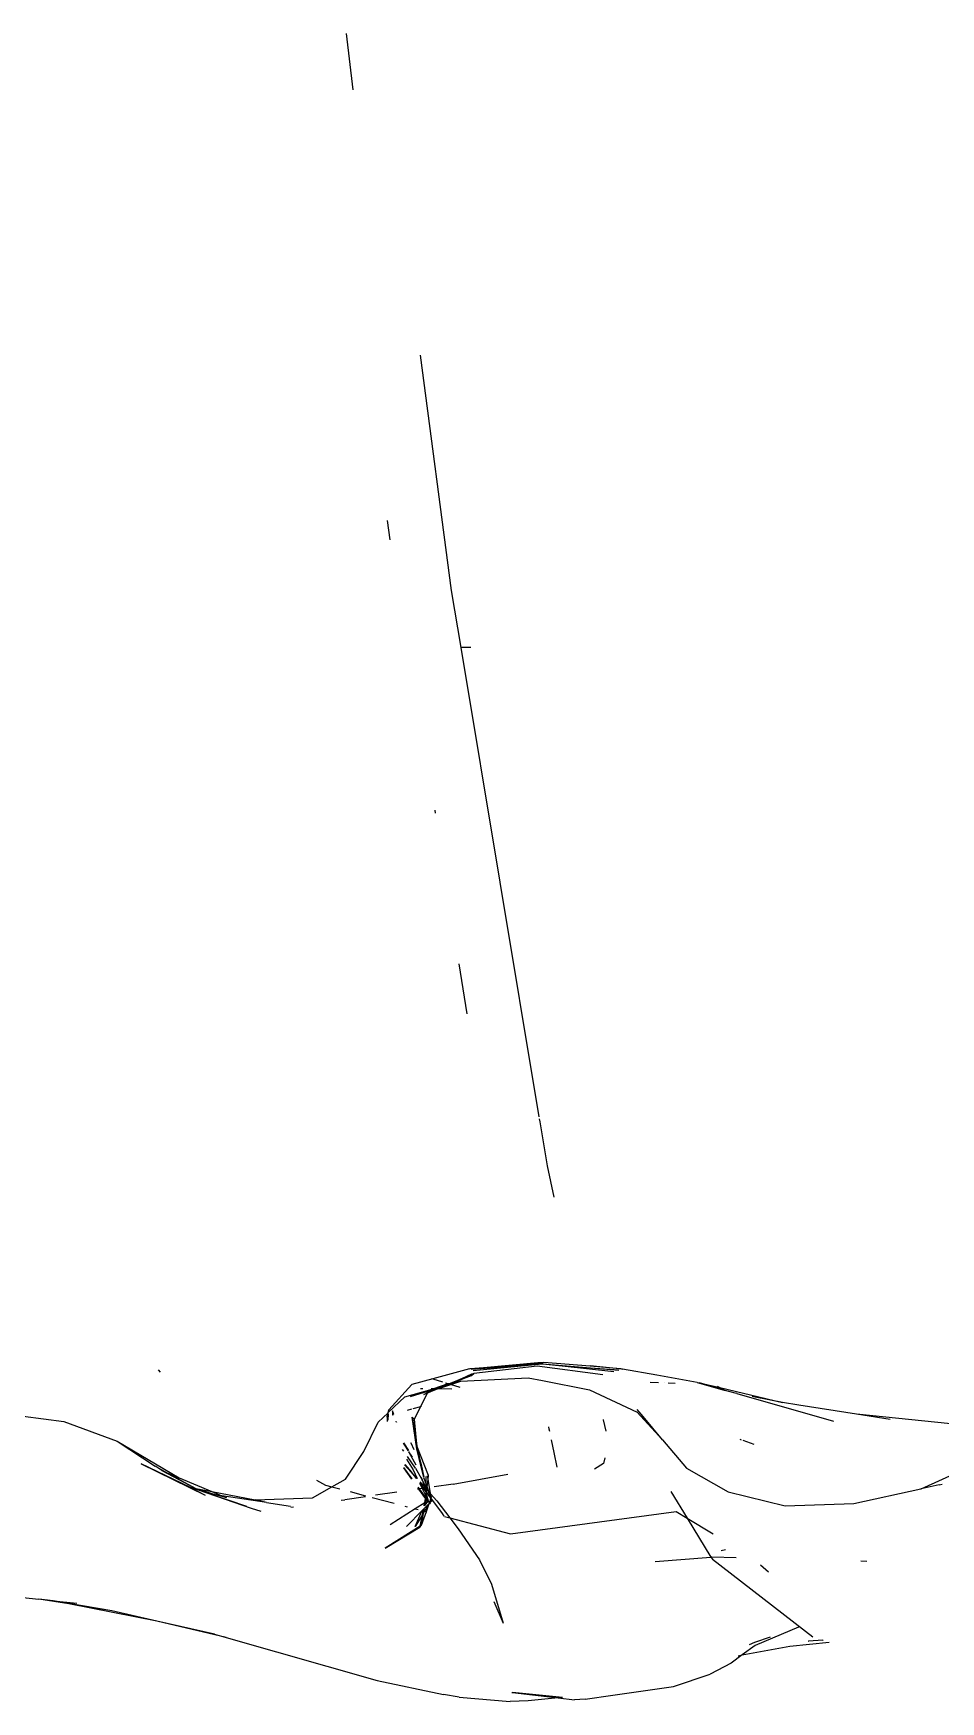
# Model space of a CAD drawing. Header units: millimetres. Extents: x -41292 to 298682, y -22072 to 33155.
# Drawn here: x 35791.7 to 35945.2, y -11866.6 to -11584.6 of the extents above; entities that cross this region are included whole.
import ezdxf

# ---------------------------------------------------------------- set-up
doc = ezdxf.new("R2010")
doc.units = ezdxf.units.MM

# ---------------------------------------------------------------- blocks, each defined once
blk = doc.blocks.new('rmfnasesx')
for p, q in [((63307.87, 3927.82), (63309.03, 3918.28)), ((63325.72, 3833.66), (63320.47, 3873.4)), ((63315.32, 3842.23), (63314.9, 3845.49)), ((63327.32, 3824.03), (63325.72, 3833.66)), ((63328.96, 3824.03), (63327.32, 3824.03)), ((63340.54, 3744.66), (63327.32, 3824.03)), ((63323.03, 3796.01), (63322.95, 3796.53)), ((63328.36, 3762.07), (63327.03, 3770.55)), ((63340.68, 3743.83), (63340.59, 3744.36)), ((63341.92, 3736.39), (63340.68, 3743.83)), ((63343.09, 3731.12), (63341.92, 3736.39)), ((63340.4, 3702.86), (63329.06, 3701.96)), ((63331.13, 3702.31), (63340.33, 3703.13)), ((63331.13, 3702.31), (63340.35, 3703.03)), ((63336.9, 3702.52), (63340.4, 3702.86)), ((63340.33, 3703.13), (63341.33, 3703.22)), ((63340.35, 3703.03), (63341.19, 3703.1)), ((63340.4, 3702.86), (63340.98, 3702.92)), ((63340.98, 3702.92), (63341.06, 3702.91)), ((63341.1, 3702.93), (63341.06, 3702.91)), ((63341.1, 3702.93), (63349.23, 3702.25)), ((63341.1, 3702.93), (63344.4, 3702.56)), ((63341.33, 3703.22), (63349.16, 3702.56)), ((63276.08, 3701.89), (63276.42, 3701.53)), ((63322.54, 3700.4), (63318.98, 3699.42)), ((63322.33, 3700.46), (63322.54, 3700.4)), ((63328.73, 3702.1), (63322.54, 3700.4)), ((63322.54, 3700.4), (63324.2, 3699.88)), ((63323.56, 3698.74), (63327.26, 3699.98)), ((63325.34, 3699.54), (63329.1, 3700.93)), ((63326.44, 3700.02), (63325.34, 3699.54)), ((63329.1, 3700.93), (63325.48, 3699.49)), ((63325.48, 3699.49), (63327.26, 3699.98)), ((63326.72, 3700.12), (63326.44, 3700.02)), ((63329.47, 3701.27), (63326.72, 3700.12)), ((63326.72, 3700.12), (63329.17, 3701.24)), ((63327.26, 3699.98), (63338.69, 3700.55)), ((63328.73, 3702.1), (63328.77, 3702.1)), ((63328.77, 3702.1), (63328.9, 3702.13)), ((63328.9, 3702.13), (63331.13, 3702.31)), ((63336.9, 3702.52), (63329.06, 3701.96)), ((63329.1, 3700.93), (63329.47, 3701.27)), ((63329.17, 3701.24), (63329.47, 3701.27)), ((63329.37, 3701.79), (63336.9, 3702.52)), ((63340.17, 3702.52), (63329.47, 3701.27)), ((63338.69, 3700.55), (63341.09, 3700.08)), ((63351.32, 3701.05), (63340.17, 3702.52)), ((63341.09, 3700.08), (63349.07, 3698.53)), ((63349.24, 3702.2), (63344.4, 3702.56)), ((63344.4, 3702.56), (63353.15, 3701.64)), ((63349.16, 3702.56), (63354.3, 3702.12)), ((63354.61, 3702.04), (63349.16, 3702.56)), ((63349.23, 3702.25), (63353.99, 3701.85)), ((63353.99, 3701.85), (63349.24, 3702.2)), ((63354.3, 3702.12), (63354.61, 3702.04)), ((63360.44, 3701.01), (63354.61, 3702.04)), ((63359.3, 3699.81), (63360.73, 3699.75)), ((63367.28, 3699.77), (63360.44, 3701.01)), ((63315.08, 3694.75), (63317.8, 3697.33)), ((63315.1, 3695.17), (63318.98, 3699.42)), ((63317.8, 3697.33), (63322.04, 3698.52)), ((63318.77, 3697.4), (63323.17, 3698.74)), ((63318.77, 3697.4), (63322.04, 3698.52)), ((63321.6, 3697.96), (63320.45, 3695.68)), ((63320.47, 3698.76), (63320.85, 3698.76)), ((63321.02, 3697.73), (63321.64, 3698.05)), ((63321.6, 3697.96), (63321.02, 3697.73)), ((63323.56, 3698.74), (63321.6, 3697.96)), ((63321.6, 3697.96), (63323.28, 3698.74)), ((63321.64, 3698.05), (63321.6, 3697.96)), ((63323.17, 3698.74), (63321.64, 3698.05)), ((63322.04, 3698.52), (63322.7, 3698.74)), ((63322.28, 3698.75), (63322.7, 3698.74)), ((63322.7, 3698.74), (63325.17, 3699.59)), ((63322.7, 3698.74), (63322.84, 3698.74)), ((63322.84, 3698.74), (63324.4, 3699.18)), ((63322.84, 3698.74), (63323.17, 3698.74)), ((63323.17, 3698.74), (63323.28, 3698.74)), ((63323.43, 3698.74), (63323.28, 3698.74)), ((63323.78, 3698.92), (63323.43, 3698.74)), ((63323.43, 3698.74), (63323.56, 3698.74)), ((63323.56, 3698.74), (63325.38, 3699.46)), ((63323.56, 3698.74), (63325.78, 3698.72)), ((63324.13, 3699.03), (63323.78, 3698.92)), ((63324.4, 3699.18), (63324.13, 3699.03)), ((63324.66, 3699.25), (63324.4, 3699.18)), ((63325.23, 3699.57), (63324.66, 3699.25)), ((63324.66, 3699.25), (63325.38, 3699.46)), ((63324.71, 3699.73), (63325.17, 3699.59)), ((63325.17, 3699.59), (63325.23, 3699.57)), ((63325.23, 3699.57), (63325.34, 3699.54)), ((63325.34, 3699.54), (63325.48, 3699.49)), ((63325.48, 3699.49), (63325.38, 3699.46)), ((63325.48, 3699.49), (63327.11, 3698.99)), ((63349.07, 3698.53), (63357.09, 3694.76)), ((63361.78, 3699.71), (63361.81, 3699.71)), ((63362.36, 3699.69), (63363.54, 3699.64)), ((63367.28, 3699.77), (63367.64, 3699.73)), ((63367.28, 3699.77), (63371.98, 3698.44)), ((63371.77, 3698.55), (63367.64, 3699.73)), ((63367.64, 3699.73), (63371.07, 3698.91)), ((63370.61, 3699.16), (63371.07, 3698.91)), ((63371.07, 3698.91), (63371.34, 3698.77)), ((63371.07, 3698.91), (63381.69, 3696.39)), ((63371.77, 3698.55), (63371.98, 3698.44)), ((63373.67, 3697.96), (63371.98, 3698.44)), ((63373.95, 3697.92), (63373.67, 3697.96)), ((63373.95, 3697.92), (63390.31, 3693.24)), ((63377.06, 3697.3), (63376.55, 3697.43)), ((63381.69, 3696.39), (63377.06, 3697.3)), ((63249.84, 3694.54), (63260.16, 3693.16)), ((63313.3, 3693.06), (63314.99, 3694.66)), ((63314.82, 3693.92), (63314.91, 3694.35)), ((63314.99, 3694.66), (63315.1, 3695.17)), ((63314.99, 3694.66), (63315.08, 3694.75)), ((63315.01, 3693.39), (63315.06, 3694.46)), ((63315.08, 3694.75), (63315.1, 3695.17)), ((63315.93, 3694.37), (63315.73, 3694.99)), ((63315.73, 3694.99), (63315.75, 3694.29)), ((63315.89, 3694.33), (63315.75, 3694.29)), ((63315.75, 3694.29), (63315.79, 3694.22)), ((63318.97, 3695.24), (63318.22, 3695.02)), ((63320.45, 3695.68), (63319.17, 3695.3)), ((63320.45, 3695.68), (63319.37, 3693.55)), ((63320.55, 3695.71), (63320.45, 3695.68)), ((63358.12, 3694), (63357.09, 3695.21)), ((63357.09, 3694.76), (63361.41, 3690.08)), ((63384.42, 3695.93), (63381.69, 3696.39)), ((63394.18, 3694.4), (63384.42, 3695.93)), ((63399.91, 3693.5), (63394.18, 3694.4)), ((63418.63, 3691.94), (63394.18, 3694.4)), ((63260.16, 3693.16), (63269.17, 3689.84)), ((63310.91, 3688.12), (63313.3, 3693.06)), ((63314.82, 3693.92), (63314.82, 3693.19)), ((63314.82, 3693.92), (63314.84, 3693.21)), ((63316.33, 3693.08), (63316.3, 3693.16)), ((63316.34, 3693.2), (63316.38, 3693.08)), ((63319.85, 3688.54), (63319.04, 3693.91)), ((63319.04, 3693.91), (63319.37, 3693.55)), ((63319.04, 3693.91), (63319.72, 3689.96)), ((63319.37, 3693.55), (63319.72, 3689.96)), ((63342.25, 3691.88), (63342.18, 3692.25)), ((63342.34, 3691.46), (63342.25, 3691.88)), ((63351.43, 3693.45), (63351.41, 3693.54)), ((63351.85, 3691.54), (63351.43, 3693.45)), ((63361.41, 3690.08), (63358.12, 3694)), ((63269.17, 3689.84), (63279.68, 3683.66)), ((63269.17, 3689.84), (63275.61, 3685.63)), ((63318.02, 3688.82), (63317.59, 3689.49)), ((63317.6, 3689.57), (63318.43, 3688.25)), ((63317.6, 3689.57), (63318.02, 3688.82)), ((63318.38, 3688.25), (63318.02, 3688.82)), ((63318.02, 3688.82), (63318.34, 3688.24)), ((63319.42, 3688.45), (63318.81, 3689.57)), ((63318.81, 3689.57), (63319.35, 3688.43)), ((63319.72, 3689.96), (63319.86, 3689.09)), ((63319.72, 3689.96), (63319.85, 3688.54)), ((63319.86, 3689.09), (63319.85, 3688.54)), ((63320.24, 3686.95), (63319.85, 3688.54)), ((63321.82, 3684.05), (63319.86, 3689.09)), ((63319.86, 3689.09), (63320.38, 3686.69)), ((63343.09, 3687.92), (63342.63, 3690.1)), ((63361.41, 3690.08), (63365.43, 3685.31)), ((63374.76, 3690.04), (63374.5, 3690.13)), ((63376.9, 3689.27), (63375.03, 3689.94)), ((63281.47, 3682.06), (63273.2, 3686.02)), ((63273.2, 3686.02), (63284.06, 3680.72)), ((63307.77, 3683.43), (63310.91, 3688.12)), ((63317.63, 3688.18), (63317.44, 3688.46)), ((63319.43, 3684), (63317.77, 3685.85)), ((63317.79, 3685.9), (63318.97, 3684.61)), ((63318.1, 3686.82), (63319.24, 3684.98)), ((63319.64, 3685.27), (63318.25, 3687.28)), ((63318.48, 3687.98), (63319.66, 3685.87)), ((63318.52, 3688.1), (63318.51, 3688.05)), ((63319, 3687.32), (63318.51, 3688.05)), ((63319.09, 3687.13), (63319, 3687.32)), ((63320.38, 3686.69), (63320.24, 3686.95)), ((63320.43, 3686.17), (63320.24, 3686.95)), ((63320.38, 3686.69), (63320.55, 3685.92)), ((63320.43, 3686.17), (63320.55, 3685.92)), ((63321.01, 3683.76), (63320.43, 3686.17)), ((63320.55, 3685.92), (63321.01, 3683.76)), ((63343.6, 3685.47), (63343.09, 3687.92)), ((63351.4, 3686.1), (63349.89, 3685.1)), ((63351.65, 3687.01), (63351.4, 3686.1)), ((63275.7, 3685.58), (63275.61, 3685.63)), ((63276.73, 3684.9), (63275.7, 3685.58)), ((63275.7, 3685.58), (63277.53, 3684.57)), ((63276.73, 3684.9), (63282.45, 3681.86)), ((63276.73, 3684.9), (63277.53, 3684.57)), ((63277.53, 3684.57), (63282.45, 3681.86)), ((63277.53, 3684.57), (63279.68, 3683.66)), ((63279.68, 3683.66), (63285.16, 3681.33)), ((63302.88, 3683.27), (63304.38, 3682.42)), ((63305.49, 3682.13), (63307.77, 3683.43)), ((63317.59, 3685.32), (63318.94, 3683.45)), ((63319.05, 3683.46), (63317.62, 3685.39)), ((63319.92, 3683.53), (63318.97, 3684.61)), ((63319.43, 3684), (63318.97, 3684.61)), ((63319.24, 3684.98), (63319.92, 3683.53)), ((63319.79, 3683.52), (63319.43, 3684)), ((63319.85, 3683.52), (63319.43, 3684)), ((63319.64, 3685.27), (63320.55, 3683.58)), ((63321.05, 3682.24), (63320.4, 3682.91)), ((63321.05, 3682.24), (63320.42, 3682.96)), ((63320.6, 3683.77), (63320.79, 3683.13)), ((63320.62, 3683.44), (63320.79, 3683.13)), ((63320.79, 3683.13), (63321.05, 3682.24)), ((63320.79, 3683.13), (63321.34, 3682.09)), ((63320.95, 3683.72), (63321.34, 3682.7)), ((63321.34, 3683.87), (63321.34, 3682.7)), ((63321.59, 3682.05), (63321.75, 3683.42)), ((63321.75, 3683.42), (63321.65, 3683.99)), ((63321.75, 3683.42), (63321.82, 3684.05)), ((63322.15, 3680.98), (63321.75, 3683.42)), ((63325.98, 3682.6), (63335.25, 3684.25)), ((63365.43, 3685.31), (63372.52, 3681.27)), ((63405.16, 3681.81), (63412.99, 3685.33)), ((63291.86, 3678.45), (63281.47, 3682.06)), ((63291.1, 3678.78), (63281.47, 3682.06)), ((63281.47, 3682.06), (63284.06, 3680.72)), ((63282.45, 3681.86), (63285.9, 3680.76)), ((63282.45, 3681.86), (63285.16, 3681.33)), ((63285.16, 3681.33), (63285.19, 3681.32)), ((63285.19, 3681.32), (63286.84, 3680.62)), ((63285.19, 3681.32), (63292.53, 3679.91)), ((63287.71, 3680.25), (63285.9, 3680.76)), ((63286.84, 3680.62), (63285.9, 3680.76)), ((63294.4, 3679.51), (63286.84, 3680.62)), ((63292.53, 3679.91), (63302.21, 3680.26)), ((63302.21, 3680.26), (63305.49, 3682.13)), ((63304.38, 3682.42), (63305.49, 3682.13)), ((63305.49, 3682.13), (63306.83, 3681.77)), ((63311.17, 3680.46), (63307.67, 3679.96)), ((63308.57, 3681.32), (63311.19, 3680.63)), ((63312.27, 3680.34), (63316.02, 3679.35)), ((63316.45, 3681.22), (63312.85, 3680.7)), ((63320.15, 3681.76), (63319.93, 3681.73)), ((63320.01, 3681.94), (63320.15, 3681.76)), ((63320.29, 3681.78), (63320.07, 3682.08)), ((63320.29, 3681.78), (63320.15, 3681.76)), ((63320.15, 3681.76), (63321.32, 3680.12)), ((63320.75, 3681.84), (63320.29, 3681.78)), ((63321.34, 3680.35), (63320.29, 3681.78)), ((63320.33, 3682.72), (63320.75, 3681.84)), ((63321, 3681.88), (63320.35, 3682.76)), ((63321, 3681.88), (63320.75, 3681.84)), ((63320.75, 3681.84), (63321.34, 3680.62)), ((63321.26, 3681.53), (63321, 3681.88)), ((63321.05, 3682.24), (63321.07, 3682.16)), ((63321.07, 3682.16), (63321.26, 3681.53)), ((63321.34, 3681.91), (63321.07, 3682.16)), ((63321.19, 3679.49), (63321.32, 3680.12)), ((63321.26, 3681.53), (63321.34, 3681.25)), ((63321.34, 3681.42), (63321.26, 3681.53)), ((63321.34, 3680.35), (63321.32, 3680.12)), ((63321.32, 3680.12), (63321.36, 3680.07)), ((63321.34, 3682.7), (63321.59, 3682.05)), ((63321.34, 3682.7), (63321.34, 3682.09)), ((63321.34, 3682.09), (63321.55, 3681.7)), ((63321.34, 3682.09), (63321.34, 3681.91)), ((63321.34, 3681.86), (63321.34, 3681.91)), ((63321.55, 3681.67), (63321.34, 3681.86)), ((63321.34, 3681.86), (63321.34, 3681.42)), ((63321.49, 3681.22), (63321.34, 3681.42)), ((63321.34, 3681.42), (63321.34, 3681.25)), ((63321.34, 3681.25), (63321.45, 3680.87)), ((63321.34, 3681.25), (63321.34, 3680.62)), ((63321.34, 3680.62), (63321.41, 3680.48)), ((63321.34, 3680.62), (63321.34, 3680.35)), ((63321.39, 3680.29), (63321.34, 3680.35)), ((63321.36, 3680.07), (63321.42, 3680.25)), ((63321.4, 3680.04), (63321.36, 3680.07)), ((63321.39, 3680.29), (63321.44, 3680.43)), ((63321.42, 3680.25), (63321.39, 3680.29)), ((63321.41, 3680.48), (63321.48, 3680.79)), ((63321.41, 3680.48), (63321.44, 3680.43)), ((63321.62, 3680.05), (63321.42, 3680.25)), ((63321.44, 3680.43), (63321.62, 3680.05)), ((63321.45, 3680.87), (63321.52, 3681.19)), ((63321.45, 3680.87), (63321.48, 3680.79)), ((63321.48, 3680.79), (63321.78, 3679.75)), ((63321.49, 3681.22), (63321.54, 3681.64)), ((63321.52, 3681.19), (63321.49, 3681.22)), ((63322.23, 3680.22), (63321.52, 3681.19)), ((63321.54, 3681.64), (63321.55, 3681.67)), ((63321.6, 3681.61), (63321.54, 3681.64)), ((63321.55, 3681.7), (63321.6, 3682.02)), ((63321.55, 3681.7), (63321.55, 3681.67)), ((63321.59, 3682.05), (63321.6, 3682.02)), ((63321.6, 3682.02), (63321.88, 3681.29)), ((63321.65, 3681.51), (63321.6, 3681.61)), ((63321.6, 3680.01), (63321.62, 3680.05)), ((63321.88, 3681.29), (63321.65, 3681.51)), ((63321.65, 3681.51), (63322.16, 3680.56)), ((63321.91, 3681.23), (63321.88, 3681.29)), ((63322.15, 3680.98), (63321.91, 3681.23)), ((63321.91, 3681.23), (63322.16, 3680.56)), ((63322.23, 3680.22), (63321.97, 3679.51)), ((63322.16, 3680.95), (63322.15, 3680.98)), ((63323.21, 3679.77), (63322.16, 3680.95)), ((63322.25, 3680.4), (63322.16, 3680.95)), ((63322.16, 3680.56), (63322.25, 3680.4)), ((63322.16, 3680.56), (63322.23, 3680.22)), ((63322.26, 3680.31), (63322.23, 3680.22)), ((63322.23, 3680.22), (63322.29, 3680.14)), ((63322.25, 3680.4), (63322.28, 3680.35)), ((63322.28, 3680.35), (63322.26, 3680.31)), ((63322.29, 3680.14), (63322.26, 3680.31)), ((63322.29, 3680.14), (63322.36, 3680.05)), ((63322.32, 3679.98), (63322.29, 3680.14)), ((63325.98, 3682.6), (63322.78, 3682.14)), ((63362.81, 3681.33), (63365.56, 3676.84)), ((63372.52, 3681.27), (63382.14, 3678.94)), ((63393.76, 3679.32), (63405.08, 3681.78)), ((63405.16, 3681.81), (63405.08, 3681.78)), ((63408.17, 3682.47), (63405.16, 3681.81)), ((63408.17, 3682.47), (63408.7, 3682.59)), ((63293.53, 3677.95), (63291.86, 3678.45)), ((63294.4, 3679.51), (63292.53, 3679.91)), ((63294.4, 3679.51), (63298.49, 3678.88)), ((63298.55, 3678.7), (63298.96, 3678.75)), ((63307.04, 3679.87), (63307.67, 3679.96)), ((63319.57, 3678.41), (63315.31, 3675.73)), ((63317.84, 3678.87), (63318.21, 3678.77)), ((63320.73, 3678.11), (63318.09, 3675.42)), ((63321.18, 3679.43), (63319.57, 3678.41)), ((63319.57, 3678.41), (63320.08, 3678.28)), ((63319.59, 3675.4), (63320.73, 3678.11)), ((63320.78, 3677.39), (63319.59, 3675.4)), ((63320.4, 3675.48), (63320.78, 3677.39)), ((63321.42, 3677.93), (63320.6, 3675.6)), ((63320.92, 3677.63), (63320.6, 3675.6)), ((63320.73, 3678.11), (63320.96, 3678.34)), ((63320.73, 3678.11), (63320.91, 3678.06)), ((63320.78, 3677.39), (63320.91, 3678.06)), ((63320.92, 3677.63), (63320.78, 3677.39)), ((63320.91, 3678.06), (63320.96, 3678.34)), ((63320.91, 3678.06), (63320.99, 3678.04)), ((63320.99, 3678.04), (63320.92, 3677.63)), ((63321.14, 3678), (63320.92, 3677.63)), ((63321.05, 3678.43), (63320.96, 3678.34)), ((63321.05, 3678.43), (63320.99, 3678.04)), ((63320.99, 3678.04), (63321.14, 3678)), ((63321.89, 3679.26), (63321.05, 3678.43)), ((63321.09, 3678.94), (63321.18, 3679.43)), ((63321.15, 3678.98), (63321.09, 3678.94)), ((63321.89, 3679.26), (63321.14, 3678)), ((63321.14, 3678), (63321.42, 3677.93)), ((63321.15, 3678.98), (63321.17, 3679.04)), ((63321.73, 3679.69), (63321.17, 3679.04)), ((63321.17, 3679.04), (63321.3, 3679.51)), ((63321.21, 3679.45), (63321.17, 3679.04)), ((63321.21, 3679.45), (63321.18, 3679.43)), ((63321.3, 3679.51), (63321.21, 3679.45)), ((63321.3, 3679.51), (63321.34, 3679.53)), ((63321.34, 3679.89), (63321.4, 3680.04)), ((63321.34, 3679.89), (63321.34, 3679.53)), ((63321.34, 3679.53), (63321.55, 3679.89)), ((63321.55, 3679.89), (63321.4, 3680.04)), ((63321.89, 3679.26), (63321.42, 3677.93)), ((63321.42, 3677.93), (63321.52, 3677.9)), ((63321.55, 3679.89), (63321.6, 3680.01)), ((63321.73, 3679.69), (63321.55, 3679.89)), ((63321.78, 3679.75), (63321.6, 3680.01)), ((63321.78, 3679.75), (63321.73, 3679.69)), ((63321.93, 3679.49), (63321.73, 3679.69)), ((63321.97, 3679.51), (63321.78, 3679.75)), ((63321.93, 3679.33), (63321.89, 3679.26)), ((63321.91, 3679.3), (63321.89, 3679.26)), ((63322.01, 3679.41), (63321.93, 3679.33)), ((63322.03, 3679.43), (63322.01, 3679.41)), ((63322.14, 3679.27), (63322.01, 3679.41)), ((63322.36, 3679.76), (63322.03, 3679.43)), ((63322.14, 3679.27), (63322.03, 3679.43)), ((63322.32, 3679.98), (63322.08, 3679.58)), ((63322.36, 3680.05), (63322.32, 3679.98)), ((63322.36, 3679.76), (63322.32, 3679.98)), ((63324.16, 3677.62), (63322.36, 3680.05)), ((63323.21, 3679.77), (63325.42, 3676.87)), ((63324.46, 3677.16), (63324.16, 3677.62)), ((63335.69, 3674.16), (63363.73, 3677.95)), ((63363.73, 3677.95), (63365.56, 3676.84)), ((63382.14, 3678.94), (63393.76, 3679.32)), ((63320.4, 3675.48), (63314.49, 3671.79)), ((63314.49, 3671.79), (63320.37, 3675.34)), ((63320.37, 3675.34), (63320.6, 3675.6)), ((63320.37, 3675.34), (63320.4, 3675.48)), ((63320.6, 3675.6), (63320.4, 3675.48)), ((63324.53, 3677.11), (63325.42, 3676.87)), ((63325.42, 3676.87), (63335.69, 3674.16)), ((63325.42, 3676.87), (63326.84, 3675.01)), ((63326.84, 3675.01), (63330.47, 3669.82)), ((63365.56, 3676.84), (63369.94, 3674.19)), ((63365.56, 3676.84), (63369.59, 3670.27)), ((63330.47, 3669.82), (63332.48, 3665.67)), ((63360.14, 3669.51), (63369.59, 3670.27)), ((63369.59, 3670.27), (63369.73, 3670.28)), ((63369.59, 3670.27), (63369.83, 3669.88)), ((63369.73, 3670.28), (63373.83, 3670.17)), ((63369.83, 3669.88), (63386.83, 3656.77)), ((63372.04, 3671.47), (63371.31, 3671.33)), ((63379.32, 3667.68), (63377.94, 3668.87)), ((63394.93, 3669.61), (63395.96, 3669.58)), ((63230.03, 3665.85), (63255.94, 3663.13)), ((63261, 3662.34), (63255.94, 3663.13)), ((63258.37, 3662.88), (63255.94, 3663.13)), ((63332.48, 3665.67), (63334.45, 3659.1)), ((63268.25, 3661.2), (63258.37, 3662.88)), ((63258.37, 3662.88), (63262.36, 3662.46)), ((63261, 3662.34), (63258.37, 3662.88)), ((63268.25, 3661.2), (63261, 3662.34)), ((63275.86, 3659.43), (63261, 3662.34)), ((63275.86, 3659.43), (63268.25, 3661.2)), ((63332.84, 3662.77), (63334.45, 3659.1)), ((63285.61, 3657.22), (63275.86, 3659.43)), ((63287.62, 3656.66), (63275.86, 3659.43)), ((63384.37, 3658.41), (63377.06, 3655.31)), ((63285.61, 3657.22), (63287.62, 3656.66)), ((63287.62, 3656.66), (63313.13, 3649.42)), ((63377.06, 3655.31), (63374.87, 3653.71)), ((63374.87, 3653.71), (63382.94, 3655.18)), ((63376.13, 3655.5), (63377.03, 3655.89)), ((63377.03, 3655.89), (63379.65, 3656.79)), ((63382.94, 3655.18), (63389.55, 3655.89)), ((63386.04, 3656.02), (63386.06, 3656.03)), ((63388.53, 3656.22), (63386.06, 3656.03)), ((63388.53, 3656.22), (63388.57, 3656.21)), ((63372.98, 3652.32), (63369.47, 3650.49)), ((63374.87, 3653.71), (63372.98, 3652.32)), ((63374.16, 3653.58), (63374.87, 3653.71)), ((63313.13, 3649.42), (63324.35, 3647.05)), ((63363.23, 3648.36), (63369.47, 3650.49)), ((63327, 3646.57), (63324.35, 3647.05)), ((63327, 3646.57), (63335.62, 3645.82)), ((63335.92, 3647.36), (63336.01, 3647.38)), ((63344.49, 3646.52), (63336.01, 3647.38)), ((63336.01, 3647.38), (63343.75, 3646.45)), ((63343.75, 3646.45), (63338.68, 3645.98)), ((63344.49, 3646.52), (63343.75, 3646.45)), ((63343.75, 3646.45), (63346.49, 3646.14)), ((63348.32, 3646.24), (63346.49, 3646.14)), ((63348.32, 3646.24), (63352.99, 3646.94)), ((63352.99, 3646.94), (63363.23, 3648.36)), ((63338.68, 3645.98), (63335.62, 3645.82))]:
    blk.add_line(p, q)

msp = doc.modelspace()

# ---------------------------------------------------------------- block references
msp.add_blockref('rmfnasesx', (-27463.27, -15512.43))

doc.saveas('drawing.dxf')
